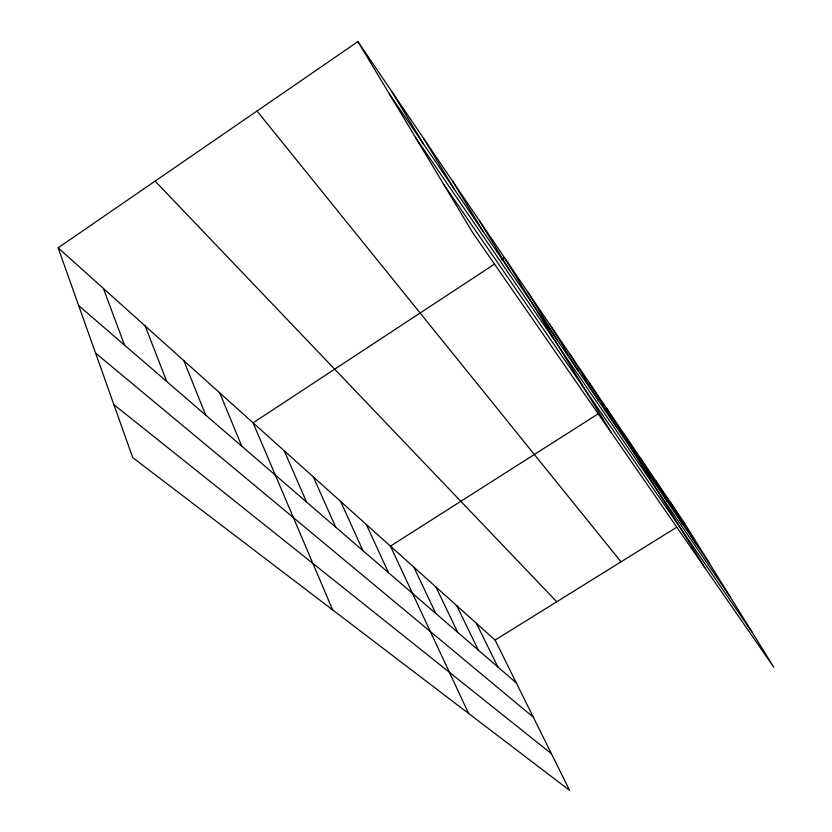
<?xml version="1.0" encoding="UTF-8"?>
<svg xmlns="http://www.w3.org/2000/svg" width="832" height="832" viewBox="0 0 832 832"><rect width="100%" height="100%" fill="white"/><g stroke="black" fill="none" stroke-linecap="round" stroke-linejoin="round"><path stroke-width="1.25" d="M58.136 247.811L495.092 640.078L569.629 790.4L132.714 457.631L58.136 247.811L357.926 41.6L684.195 522.59L773.864 667.337L472.69 232.606L357.926 41.6M494.666 264.004L253.094 422.833L332.654 609.908M501.176 259.73L504.431 257.587L611.562 433.056M598.187 413.837L390.437 546.125L468.614 713.461M604.594 409.76L606.736 408.398L704.974 567.902M495.092 640.078L676.551 527.332M682.011 523.942L684.195 522.59M113.89 404.664L551.46 753.75M95.545 353.049L533.343 717.205M78.666 305.583L516.308 682.864M155.116 181.106L556.743 601.775M257.015 111.01L621.036 561.829M443.643 184.257L751.982 632.008M415.386 137.228L730.174 596.814M389.438 94.058L709.696 563.753M670.415 502.278L696.342 544.17M655.855 480.813L682.219 523.453M640.442 458.089L667.254 501.498M624.094 433.992L651.352 478.192M588.817 381.992L616.98 427.773M569.754 353.881L598.354 400.462M549.432 323.918L578.469 371.29M527.706 291.886L557.17 340.059M479.45 220.761L509.746 270.494M452.556 181.106L483.226 231.608M423.519 138.299L454.532 189.519M392.08 91.957L423.374 143.832M476.434 623.324L497.848 666.952M456.737 605.644L478.348 650.135M435.906 586.945L457.683 632.33M413.837 567.133L435.781 613.444M366.309 524.472L388.502 572.686M340.673 501.457L362.939 550.649M313.373 476.944L335.681 527.155M284.242 450.798L306.55 502.029M219.71 392.86L241.81 446.233M183.83 360.651L205.722 415.116M145.174 325.946L166.754 381.514M103.407 288.454L124.54 345.124"/></g></svg>
